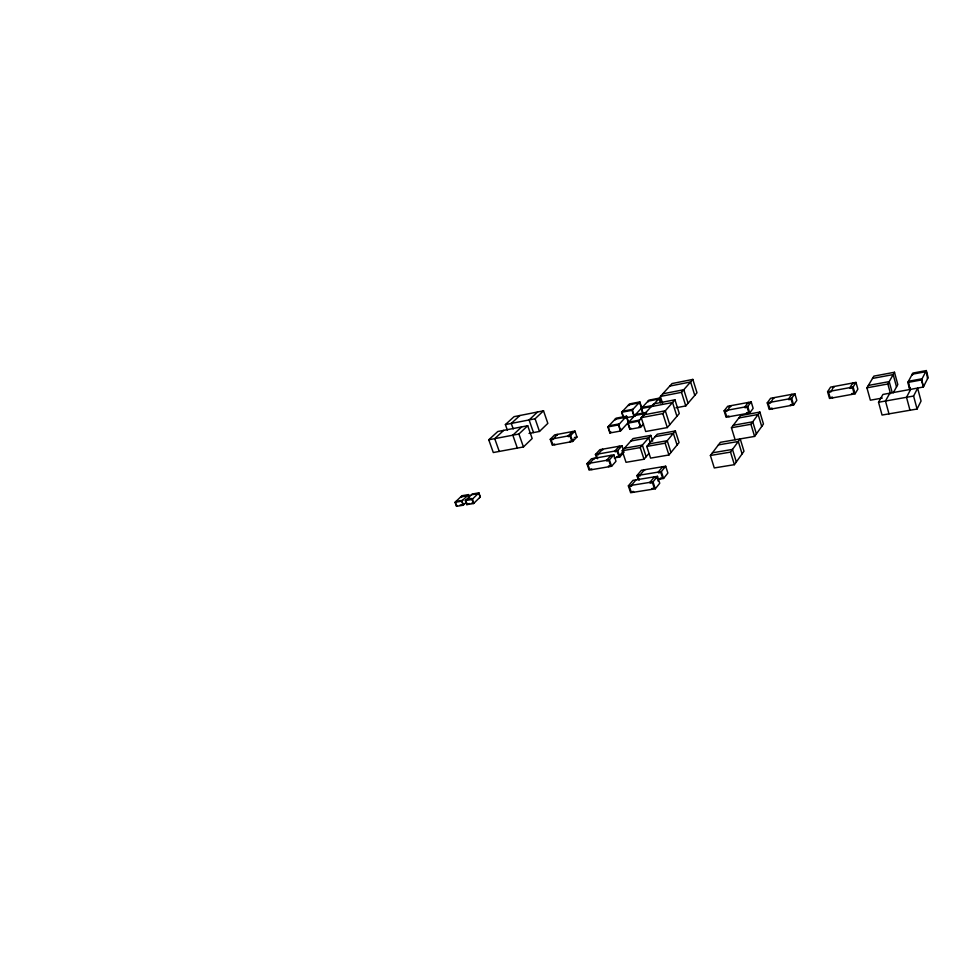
<?xml version="1.0" encoding="UTF-8"?>
<svg xmlns="http://www.w3.org/2000/svg" width="977" height="977" viewBox="0 0 977 977"><rect width="100%" height="100%" fill="white"/><g stroke="black" fill="none" stroke-linecap="round" stroke-linejoin="round"><path stroke-width="1.47" d="M917.073 409.021L921.055 401.058L917.635 388.211L913.593 396.039L917.073 409.021L882.048 415.054L878.531 402.255L882.927 394.452L923.35 387.014L928.15 377.549L926.318 370.576L912.848 373.08L907.828 382.447L909.709 389.469L910.344 388.272M923.35 387.014L921.47 379.955L926.318 370.576M910.625 389.469L906.509 397.297L909.99 410.242M910.137 387.49L909.66 388.394L908.463 381.262L922.093 378.771L921.836 380.444L923.289 385.939L923.741 385.036L923.949 385.817M912.897 374.142L912.433 375.009L912.225 374.24L925.72 371.736L925.927 372.518L926.367 371.639L927.552 378.722M893.247 392.852L897.802 384.547L894.492 372.261L873.89 376.121L866.929 387.82L870.36 400.204L882.304 398.066M889.803 393.218L885.467 401.022L888.985 413.857M890.511 393.694L887.861 383.985L894.492 372.261M855.046 393.816L857.867 389.164L855.986 382.398L830.584 387.124L827.58 391.728L829.497 398.457L855.046 393.816L853.141 387.014L855.986 382.398M793.605 404.991L796.805 400.362L794.875 393.768L770.597 398.286L767.25 402.866L769.204 409.424L793.605 404.991L791.675 398.36L794.875 393.768M734.386 464.673L743.986 451.252L740.212 438.893L730.515 452.107L710.389 455.49L714.285 467.946L734.386 464.673L730.515 452.107M710.389 455.49L720.391 442.312L754.598 436.414L763.464 424.018L759.886 412.074L740.676 415.555L731.431 427.743L735.131 439.772M731.431 427.743L750.922 424.287L759.886 412.074M749.701 412.978L753.145 408.374L751.203 401.901L727.706 406.261L724.116 410.816L726.094 417.264L749.701 412.978L747.735 406.456L751.203 401.901M730.625 405.724L727.267 410.999L725.068 411.402L726.607 416.422L728.805 416.019L729.025 416.739M655.298 488.818L659.744 483.249L657.497 476.336L632.962 480.354L628.358 485.838L630.641 492.726L655.298 488.818L653.027 481.856L657.497 476.336M657.68 479.414L663.578 478.461L667.889 473.051L665.691 466.224L641.413 470.267L636.931 475.616L638.274 479.695M636.931 475.616L661.344 471.586L665.691 466.224M668.927 454.977L679.076 442.569L675.376 430.955L657.252 434.228L646.762 446.428L650.572 458.115L668.927 454.977L665.142 443.192L675.376 430.955M636.003 479.854L631.411 485.349L631.667 486.119L629.371 486.485L631.154 491.834L633.438 491.468L633.694 492.237M652.648 441.128L650.792 435.388L633.011 438.588L622.202 450.751L626.025 462.316L644.026 459.239L648.85 453.548M667.315 427.572L679.284 413.54L674.936 399.801L653.65 403.904L641.217 417.655L645.712 431.504L667.315 427.572L662.846 413.589L674.936 399.801M675.937 407.788L685.769 405.931L696.992 392.766L692.827 379.406L672.054 383.546L660.391 396.454L662.54 403.183M622.202 450.751L640.216 447.576L650.792 435.388M660.391 396.454L681.494 392.339L692.827 379.406M611.578 466.285L615.998 461.278L613.849 454.842L591.488 458.763L586.933 463.696L589.107 470.108L611.578 466.285L609.416 459.813L613.849 454.842M614.228 457.932L619.809 456.967L624.12 452.095M619.736 455.404L622.325 452.485M627.784 423.2L638.555 421.197L646.481 412.416L635.832 414.431L627.784 423.2L629.799 429.318L640.546 427.34L643.525 424.006M596.703 458.298L595.42 454.488L617.684 450.568L622.019 445.732L623.692 450.824M643.208 413.601L641.694 408.936L642.207 407.47L652.783 405.443L659.414 398.103L660.941 402.866M629.799 429.318L630.8 428.207M635.795 415.372L635.05 416.19L634.83 415.518L645.504 413.503M620.456 431.04L628.553 422.211L626.575 416.19L616.096 418.18L607.865 426.925L609.88 432.982L620.456 431.04L618.453 424.946L626.575 416.19M626.562 417.68L634 416.275L641.742 407.824L639.825 401.901L629.518 403.916L621.628 412.294L623.582 418.241M642.793 413.332L641.23 408.533L648.936 400.143L659.414 398.103M595.42 454.488L599.866 449.676L622.019 445.732M621.628 412.294L632.046 410.291L639.825 401.901M627.552 423.297L628.077 421.82L626.55 417.13L625.793 417.936L625.573 417.264M609.88 432.982L610.906 431.871M616.06 419.109L615.29 419.927L615.07 419.255L626.55 417.13M572.644 441.482L576.955 437.037L574.94 431.089L554.68 434.887L550.259 439.284L552.298 445.207L572.644 441.482L570.605 435.498L574.94 431.089M570.079 441.946L569.86 441.286L571.777 440.932L573.511 439.161M473.564 503.534L480.342 496.902L478.877 492.872L472.172 494.008L465.333 500.59L466.823 504.633L473.564 503.534L472.074 499.467L478.877 492.872M467.507 503.35L466.872 503.985L469.571 503.534M466.823 504.633L467.678 503.802M479.499 497.72L479.963 496.658L478.828 493.519L478.034 493.69M460.057 505.06L464.063 504.401M469.558 497.281L468.581 494.606L461.938 495.73L455.038 502.312L456.515 506.33L463.208 505.231L466.114 502.41M523.44 446.953L532.172 438.514L527.714 425.728L497.806 431.504L488.744 439.784L493.3 452.534L523.44 446.953L518.909 434.032L527.714 425.728M529.033 433.434L539.487 431.443L547.841 423.371L543.517 410.816L514.061 416.666L505.39 424.58L507.356 430.136M455.038 502.312L461.718 501.189L468.581 494.606M456.515 506.33L457.383 505.5M456.064 501.922L455.416 502.544L456.577 505.671M461.889 496.377L461.242 496.988L468.533 495.254L469.29 497.342M505.39 424.58L535.091 418.767L543.517 410.816M521.669 426.888L512.815 435.192L517.346 448.077M537.57 412.001L529.094 419.939L533.491 432.579M503.729 430.368L494.716 438.649L499.271 451.423M519.898 415.506L511.276 423.432L513.206 428.915M669.758 386.086L690.605 381.958L694.781 395.355M662.76 393.829L683.802 389.713L688.052 403.257M641.23 408.533L672.555 402.512L676.927 416.3M488.744 439.784L518.909 434.032M643.745 414.859L665.313 410.78L669.758 424.714M641.217 417.655L662.846 413.589M607.865 426.925L618.453 424.946M872.522 378.429L893.186 374.57L896.52 386.904M550.259 439.284L570.605 435.498M728.659 406.847L730.845 406.432M574.403 437.513L576.955 437.037M724.116 410.816L747.735 406.456M767.25 402.866L791.675 398.36M827.58 391.728L853.141 387.014M638.86 426.717L641.547 426.216L641.327 425.545L640.582 426.375L639.019 421.6L639.556 420.086L628.809 422.101L628.272 423.603L629.823 428.366M868.345 385.439L889.204 381.604L892.172 392.498M866.929 387.82L887.861 383.985M907.828 382.447L921.47 379.955M738.856 417.961L758.115 414.48L761.718 426.46M630.886 440.993L648.704 437.794L650.572 443.558M655.188 436.634L673.361 433.373L677.073 445.011M733.312 425.264L752.742 421.808L756.393 433.898M878.531 402.255L913.593 396.039M624.401 448.284L642.365 445.109L646.151 456.723M648.899 443.949L667.218 440.712L670.979 452.461M646.762 446.428L665.142 443.192M586.933 463.696L609.416 459.813M718.413 444.901L738.307 441.494L742.093 453.89M712.416 452.815L732.481 449.42L736.34 461.938M471.329 494.814L478.828 493.519M455.905 501.482L462.585 500.371L462.097 501.433L463.257 504.572M665.166 467.104L662.87 467.495L662.626 466.725L658.266 472.086L658.51 472.856L660.818 472.477L662.553 477.814L660.244 478.193L660.501 478.95M465.333 500.59L472.074 499.467M471.72 503.143L474.419 502.691L473.613 502.874L472.453 499.711C474.785 497.415 465.858 498.905 465.711 500.835L466.481 502.935M628.358 485.838L653.027 481.856M461.718 501.189L463.208 505.231M535.091 418.767L539.487 431.443M557.415 435.07L557.195 434.411L553.006 439.467L551.113 439.821L552.701 444.437L554.594 444.083L554.826 444.743M572.62 432.225L572.388 431.565L568.052 435.974L568.272 436.634L570.189 436.279L571.777 440.932M591.891 469.632L591.659 468.923L589.571 469.278L587.873 464.295L589.961 463.928L589.729 463.22L594.26 458.274L594.505 458.982M597.594 458.775L596.349 455.074L598.425 454.708L598.18 454L602.614 449.188L602.846 449.884M608.744 466.762L608.5 466.041L610.625 465.687L608.94 460.655L606.827 461.022L606.583 460.301L611.04 455.343L611.272 456.051M617.684 450.568L619.809 456.967M609.917 432.042L608.341 427.328L608.903 425.813L619.479 423.835L618.929 425.349L620.493 430.088L621.262 429.245L621.482 429.929M617.012 457.456L616.768 456.748L618.868 456.381L617.22 451.398L615.119 451.777L614.887 451.056L619.223 446.233L619.455 446.941M623.619 417.313L622.093 412.685L622.63 411.232L633.035 409.229L632.51 410.694L634.024 415.347L634.757 414.541L634.977 415.201M639.239 480.208L637.932 476.239L640.204 475.872L639.959 475.115L644.417 469.766L644.661 470.523M628.748 405.602L628.541 404.942L638.873 402.939L639.08 403.599L639.801 402.817L641.291 407.421L640.79 408.862M640.216 447.576L644.026 459.239M652.196 489.306L651.94 488.537L654.272 488.17L652.502 482.76L650.169 483.139L649.925 482.357L654.407 476.849L654.651 477.619M656.971 477.24L658.278 481.27M638.555 421.197L640.546 427.34M632.046 410.291L634 416.275M661.344 471.586L663.578 478.461M652.783 405.443L652.99 406.114M648.191 401.84L647.983 401.181L658.474 399.141L658.681 399.801L659.39 399.019L660.501 402.5M681.494 392.339L685.769 405.931M750.922 424.287L754.598 436.414M746.733 413.515L746.513 412.795L748.736 412.392L747.21 407.324L744.987 407.739L744.767 407.006L748.235 402.451L748.455 403.171M772.233 408.875L772.013 408.142L769.742 408.557L768.227 403.452L770.499 403.037L773.613 397.724L773.833 398.457M792.029 395.074L791.822 394.342L788.598 398.921L788.805 399.654L791.114 399.239L792.628 404.393L790.32 404.808L790.54 405.553M833.943 387.283L833.735 386.538L830.963 391.887L828.581 392.327L830.071 397.566L832.453 397.138L832.66 397.883M852.994 383.741L852.787 382.996L849.929 387.6L850.137 388.357L852.555 387.918L854.032 393.206L851.614 393.646L851.822 394.403"/></g></svg>
